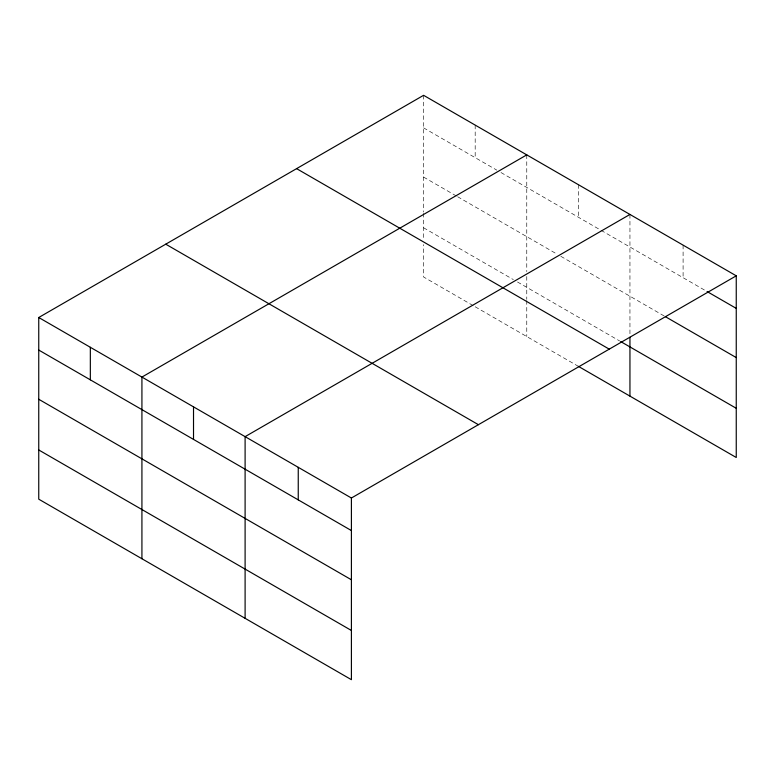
<?xml version="1.0" encoding="UTF-8"?>
<svg xmlns="http://www.w3.org/2000/svg" width="775" height="775" viewBox="0 0 775 775"><rect width="100%" height="100%" fill="white"/><g stroke="black" fill="none" stroke-linecap="round" stroke-linejoin="round"><path stroke-width="0.58" stroke-dasharray="3.88 2.91" d="M423.596 127.875L496.853 170.161M500.979 172.544L600.024 229.729M601.061 230.33L706.025 290.935M423.596 177.078L456.611 196.143M457.647 196.734L556.692 253.919M560.819 256.302L664.34 316.074M423.596 227.782L513.36 279.601M517.487 281.984L619.632 340.961M473.118 305.582L423.596 276.985L423.596 244.58M475.182 306.774L578.363 366.343M683.095 245.142L683.095 277.692M629.949 214.452L629.949 334.839M578.363 184.663L578.363 217.223M526.768 154.884L526.768 271.657M526.768 276.481L526.768 299.344M526.768 300.545L526.768 336.553M475.182 125.095L475.182 157.654M423.596 95.315L423.596 212.088M423.596 213.29L423.596 239.785"/><path stroke-width="1.16" d="M736.25 275.823L423.596 95.315L38.75 317.508L38.75 499.177L351.404 679.685L351.404 498.015L736.25 275.823L736.25 457.492L578.363 366.343M526.768 154.884L141.922 377.076L141.922 558.746M629.949 214.452L245.103 436.645L245.103 618.314M707.071 291.536L736.25 308.382M665.386 316.675L736.25 357.585M620.659 341.552L736.25 408.289M296.593 168.64L609.247 349.147M165.753 244.183L478.407 424.69M38.75 317.508L351.404 498.015M38.75 350.058L351.404 530.565M38.75 399.27L351.404 579.778M38.75 449.965L351.404 630.472M629.949 337.261L629.949 396.122M298.249 467.325L298.249 499.885M193.517 406.856L193.517 439.415M90.336 347.287L90.336 379.847"/></g></svg>
